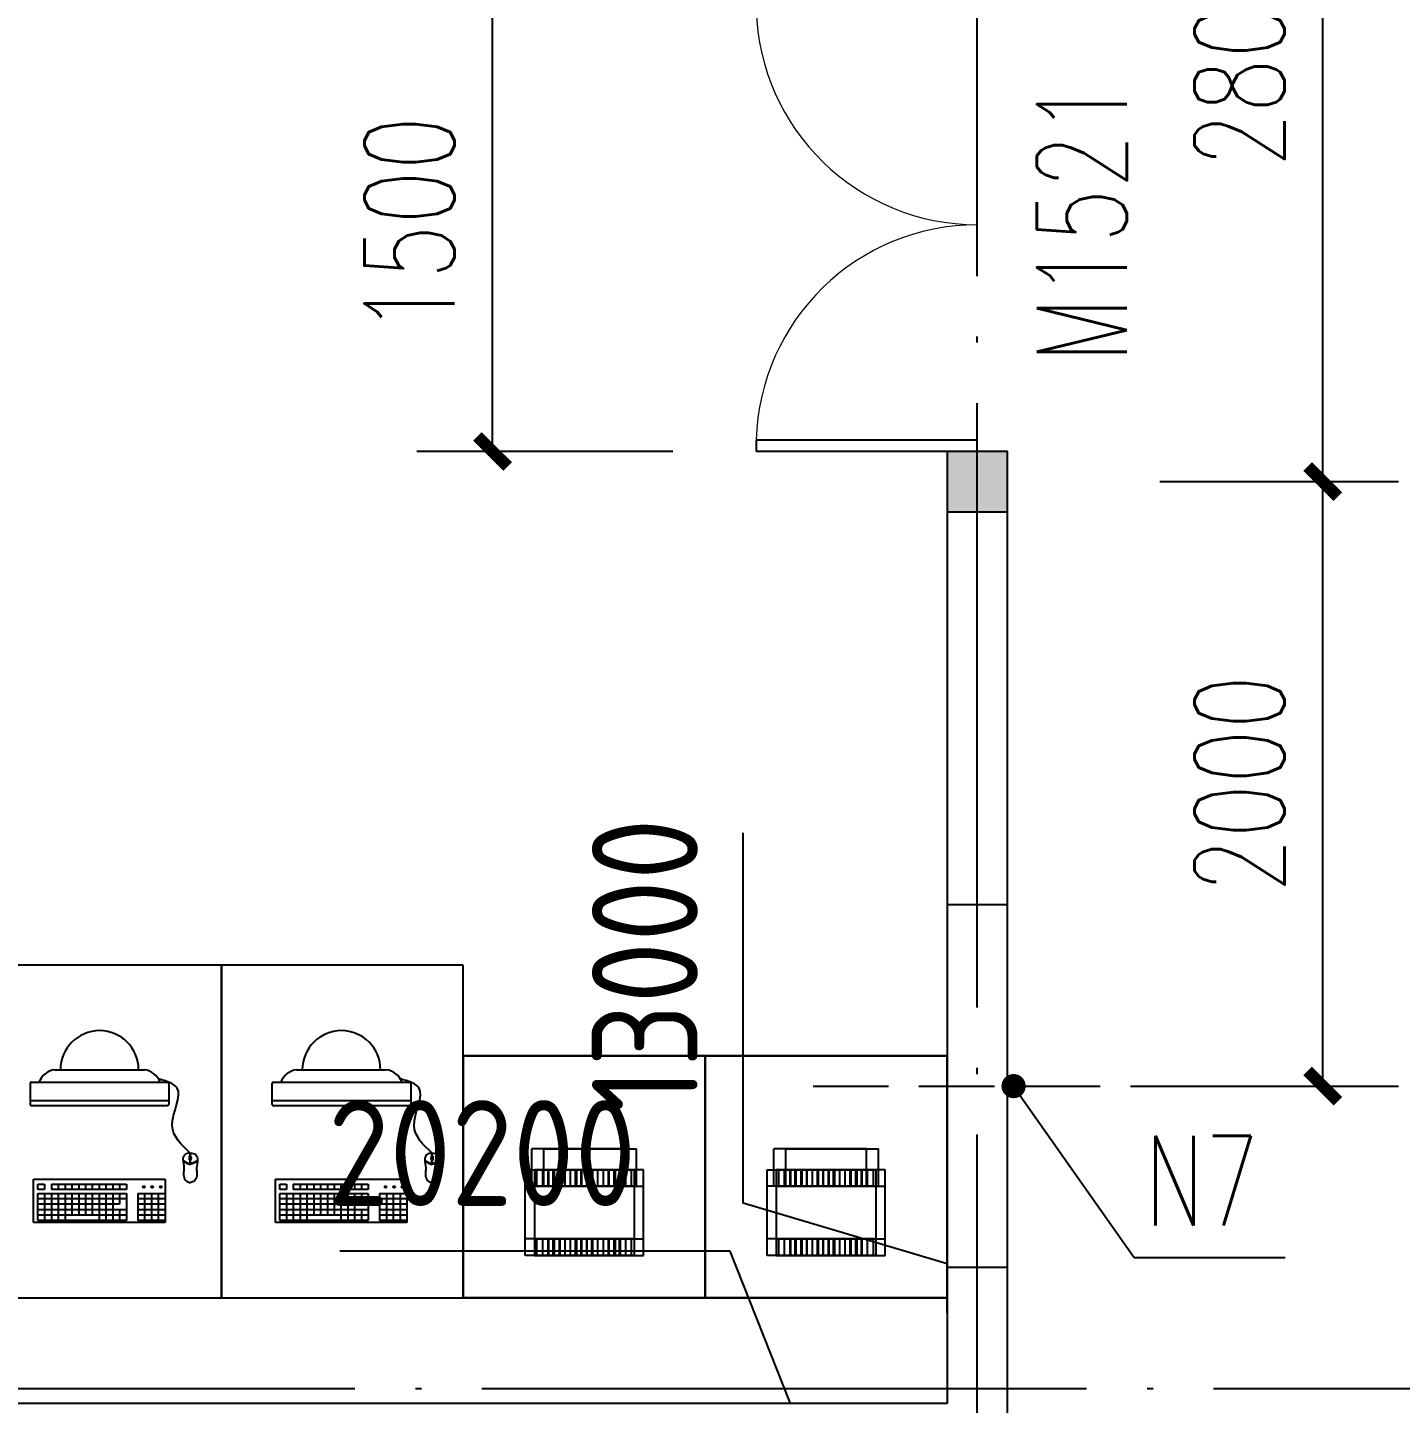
# Model space of a CAD drawing. Extents: x -59142 to 322364, y -122476 to 91021.
# Drawn here: x 33277 to 37818, y 46822 to 51375 of the extents above; entities that cross this region are included whole.
import ezdxf

# ---------------------------------------------------------------- set-up
doc = ezdxf.new("R2010")
doc.units = 0
doc.header["$LTSCALE"] = 1000
doc.header["$MEASUREMENT"] = 0
doc.linetypes.add('DASH', pattern=[0.35, 0.25, -0.1])
doc.linetypes.add('DOTE', pattern=[2.42, 2, -0.2, 0.02, -0.2])
for name, color, linetype in [('CENTRE LINE', 1, 'DOTE'), ('COLUMN', 255, 'Continuous'), ('DOTE', 1, 'DOTE'), ('EQUIPMENT', 171, 'Continuous'), ('HOLE', 6, 'Continuous'), ('PUB_DIM', 3, 'Continuous'), ('PUB_HATCH', 255, 'Continuous'), ('PUB_TEXT', 7, 'Continuous'), ('WALL', 255, 'Continuous'), ('WINDOW', 4, 'Continuous'), ('WINDOW_TEXT', 7, 'Continuous')]:
    doc.layers.add(name, color=color, linetype=linetype)
doc.styles.add('_TCH_DIM', font='SIMPLEX', dxfattribs={"bigfont": 'GBCBIG'})
doc.styles.add('_TCH_DIM_T3', font='SIMPLEX', dxfattribs={"width": 0.705882, "bigfont": 'GBCBIG'})
doc.styles.add('_TCH_WINDOW', font='SIMPLEX', dxfattribs={"bigfont": 'GBCBIG'})
doc.styles.get("Standard").update_dxf_attribs({"font": 'gbenor.shx', "bigfont": 'gbcbig.shx'})
doc.dimstyles.new('_TCH_ARCH&&100', dxfattribs={"dimtxt": 297.5, "dimasz": 100, "dimexe": 250, "dimexo": 300, "dimgap": 126.25, "dimtad": 1, "dimdec": 0, "dimzin": 0, "dimdsep": 46, "dimtxsty": '_TCH_DIM_T3', "dimblk": 'ARCHTICK', "dimcen": 0.09, "dimazin": 2, "dimtfac": 1, "dimtdec": 0, "dimtix": 1, "dimtmove": 2, "dimatfit": 3, "dimfxl": 1, "dimtolj": 1, "dimtzin": 0, "dimarcsym": 0})
doc.dimstyles.get("Standard").update_dxf_attribs({"dimscale": 100, "dimtxt": 3.5, "dimasz": 1, "dimexe": 2.5, "dimexo": 3, "dimgap": 1.5, "dimtad": 1, "dimdec": 0, "dimzin": 0, "dimdsep": 46, "dimtxsty": 'Standard', "dimblk": 'ARCHTICK', "dimcen": 0.09, "dimadec": 0, "dimazin": 0, "dimtfac": 1, "dimtdec": 0, "dimtix": 1, "dimtmove": 2, "dimatfit": 3, "dimfxl": 1, "dimtolj": 1, "dimtzin": 0, "dimarcsym": 0})

# ---------------------------------------------------------------- blocks, each defined once
blk = doc.blocks.new('A$C31CF031A')
at = {"layer": 'EQUIPMENT', "ltscale": 100}
for p, q in [((8050, 1400), (7250, 1400)), ((8050, 1400), (8050, 300)), ((8850, 1400), (8050, 1400)), ((8050, 300), (8050, 1400)), ((8850, 300), (8850, 1400)), ((7250, 300), (8050, 300)), ((8050, 300), (8850, 300))]:
    blk.add_line(p, q, dxfattribs=at)
at = {"layer": 'EQUIPMENT'}
for p, q in [((9650, 1100), (8850, 1100)), ((8850, 1100), (8850, 300)), ((8850, 1100), (9650, 1100)), ((8850, 300), (8850, 1100)), ((10450, 1100), (9650, 1100)), ((9650, 1100), (9650, 300)), ((9650, 1100), (10450, 1100)), ((9650, 300), (9650, 1100)), ((9650, 300), (9650, 1100)), ((9650, 1100), (9650, 300)), ((10450, 300), (10450, 1100)), ((10450, 1100), (10450, 300)), ((7498.3, 1054.2), (7795.3, 1054.2)), ((8298.3, 1054.2), (8595.3, 1054.2)), ((7417.1, 1007.9), (7417.1, 940.3)), ((7422.1, 1012.9), (7871.4, 1012.9)), ((7876.4, 1007.9), (7876.4, 940.3)), ((8217.1, 1007.9), (8217.1, 940.3)), ((8222.1, 1012.9), (8671.4, 1012.9)), ((8676.4, 1007.9), (8676.4, 940.3)), ((7417.1, 952.2), (7876.4, 952.2)), ((7871.4, 935.3), (7422.1, 935.3)), ((8217.1, 952.2), (8676.4, 952.2)), ((8671.4, 935.3), (8222.1, 935.3)), ((7946.2, 770), (7946.2, 778.5)), ((7947.2, 770), (7947.2, 778.5)), ((8746.2, 770), (8746.2, 778.5)), ((8747.2, 770), (8747.2, 778.5)), ((9077, 668.8), (9077, 792)), ((9383.3, 792), (9077, 792)), ((9116.7, 668.8), (9116.7, 792)), ((9116.7, 792), (9423, 792)), ((9383.3, 668.8), (9383.3, 792)), ((9423, 668.8), (9423, 792)), ((9877, 668.8), (9877, 792)), ((10183.3, 792), (9877, 792)), ((9916.7, 668.8), (9916.7, 792)), ((9916.7, 792), (10223, 792)), ((10183.3, 668.8), (10183.3, 792)), ((10223, 668.8), (10223, 792)), ((7946.2, 743.5), (7946.2, 753.3)), ((7947.2, 743.5), (7947.2, 753.3)), ((8746.2, 743.5), (8746.2, 753.3)), ((8747.2, 743.5), (8747.2, 753.3)), ((7428.8, 691.8), (7863.3, 691.8)), ((7428.8, 549.1), (7428.8, 691.8)), ((7863.3, 691.8), (7863.3, 549.1)), ((8228.8, 691.8), (8663.3, 691.8)), ((8228.8, 549.1), (8228.8, 691.8)), ((8663.3, 691.8), (8663.3, 549.1)), ((9054.5, 723.1), (9414.8, 723.1)), ((9054.5, 439.5), (9054.5, 723.1)), ((9085.2, 723.1), (9085.2, 439.5)), ((9445.5, 723.1), (9085.2, 723.1)), ((9093.6, 668.8), (9093.6, 723.1)), ((9112.7, 668.8), (9112.7, 723.1)), ((9130.6, 668.8), (9130.6, 723.1)), ((9133.3, 668.8), (9133.3, 723.1)), ((9147.2, 668.8), (9147.2, 723.1)), ((9151.2, 668.8), (9151.2, 723.1)), ((9167.6, 668.8), (9167.6, 723.1)), ((9170.3, 668.8), (9170.3, 723.1)), ((9186.7, 668.8), (9186.7, 723.1)), ((9186.9, 668.8), (9186.9, 723.1)), ((9204.6, 668.8), (9204.6, 723.1)), ((9204.8, 668.8), (9204.8, 723.1)), ((9221.2, 668.8), (9221.2, 723.1)), ((9225.2, 668.8), (9225.2, 723.1)), ((9240.3, 668.8), (9240.3, 723.1)), ((9241.8, 668.8), (9241.8, 723.1)), ((9258.2, 668.8), (9258.2, 723.1)), ((9259.7, 668.8), (9259.7, 723.1)), ((9274.8, 668.8), (9274.8, 723.1)), ((9278.8, 668.8), (9278.8, 723.1)), ((9295.2, 668.8), (9295.2, 723.1)), ((9295.4, 668.8), (9295.4, 723.1)), ((9313.1, 668.8), (9313.1, 723.1)), ((9313.3, 668.8), (9313.3, 723.1)), ((9329.7, 668.8), (9329.7, 723.1)), ((9332.4, 668.8), (9332.4, 723.1)), ((9348.8, 668.8), (9348.8, 723.1)), ((9352.8, 668.8), (9352.8, 723.1)), ((9366.7, 668.8), (9366.7, 723.1)), ((9369.4, 668.8), (9369.4, 723.1)), ((9387.3, 668.8), (9387.3, 723.1)), ((9406.4, 668.8), (9406.4, 723.1)), ((9414.8, 723.1), (9414.8, 439.5)), ((9445.5, 439.5), (9445.5, 723.1)), ((9854.5, 723.1), (10214.8, 723.1)), ((9854.5, 439.5), (9854.5, 723.1)), ((9885.2, 723.1), (9885.2, 439.5)), ((10245.5, 723.1), (9885.2, 723.1)), ((9893.6, 668.8), (9893.6, 723.1)), ((9912.7, 668.8), (9912.7, 723.1)), ((9930.6, 668.8), (9930.6, 723.1)), ((9933.3, 668.8), (9933.3, 723.1)), ((9947.2, 668.8), (9947.2, 723.1)), ((9951.2, 668.8), (9951.2, 723.1)), ((9967.6, 668.8), (9967.6, 723.1)), ((9970.3, 668.8), (9970.3, 723.1)), ((9986.7, 668.8), (9986.7, 723.1)), ((9986.9, 668.8), (9986.9, 723.1)), ((10004.6, 668.8), (10004.6, 723.1)), ((10004.8, 668.8), (10004.8, 723.1)), ((10021.2, 668.8), (10021.2, 723.1)), ((10025.2, 668.8), (10025.2, 723.1)), ((10040.3, 668.8), (10040.3, 723.1)), ((10041.8, 668.8), (10041.8, 723.1)), ((10058.2, 668.8), (10058.2, 723.1)), ((10059.7, 668.8), (10059.7, 723.1)), ((10074.8, 668.8), (10074.8, 723.1)), ((10078.8, 668.8), (10078.8, 723.1)), ((10095.2, 668.8), (10095.2, 723.1)), ((10095.4, 668.8), (10095.4, 723.1)), ((10113.1, 668.8), (10113.1, 723.1)), ((10113.3, 668.8), (10113.3, 723.1)), ((10129.7, 668.8), (10129.7, 723.1)), ((10132.4, 668.8), (10132.4, 723.1)), ((10148.8, 668.8), (10148.8, 723.1)), ((10152.8, 668.8), (10152.8, 723.1)), ((10166.7, 668.8), (10166.7, 723.1)), ((10169.4, 668.8), (10169.4, 723.1)), ((10187.3, 668.8), (10187.3, 723.1)), ((10206.4, 668.8), (10206.4, 723.1)), ((10214.8, 723.1), (10214.8, 439.5)), ((10245.5, 439.5), (10245.5, 723.1)), ((7442.6, 644.5), (7735.6, 644.5)), ((7442.6, 555.7), (7442.6, 644.5)), ((7442.7, 658.3), (7442.7, 676.1)), ((7442.7, 676.1), (7465.1, 676.1)), ((7465.1, 658.3), (7442.7, 658.3)), ((7465.1, 676.1), (7465.1, 658.3)), ((7465.1, 644.5), (7465.1, 555.7)), ((7487.6, 676.1), (7487.6, 658.3)), ((7487.6, 676.1), (7735.6, 676.1)), ((7735.6, 658.3), (7487.6, 658.3)), ((7487.6, 644.5), (7487.6, 555.7)), ((7510.2, 676.1), (7510.2, 658.3)), ((7510.2, 644.5), (7510.2, 555.7)), ((7532.7, 676.1), (7532.7, 658.3)), ((7532.7, 644.5), (7532.7, 555.7)), ((7555.3, 676.1), (7555.3, 658.3)), ((7555.3, 644.5), (7555.3, 573.4)), ((7577.8, 676.1), (7577.8, 658.3)), ((7577.8, 644.5), (7577.8, 573.4)), ((7600.4, 676.1), (7600.4, 658.3)), ((7600.4, 644.5), (7600.4, 573.4)), ((7622.9, 676.1), (7622.9, 658.3)), ((7622.9, 644.5), (7622.9, 573.4)), ((7645.4, 676.1), (7645.4, 658.3)), ((7645.4, 644.5), (7645.4, 555.7)), ((7668, 676.1), (7668, 658.3)), ((7668, 644.5), (7668, 555.7)), ((7735.6, 658.3), (7680.3, 658.3)), ((7690.5, 676.1), (7690.5, 658.3)), ((7690.5, 644.5), (7690.5, 555.7)), ((7713.1, 676.1), (7713.1, 658.3)), ((7713.1, 644.5), (7713.1, 608.9)), ((7735.6, 676.1), (7735.6, 658.3)), ((7735.6, 676.1), (7735.6, 658.3)), ((7735.6, 644.5), (7735.6, 555.7)), ((7735.6, 644.5), (7735.6, 555.7)), ((7735.6, 644.5), (7735.6, 555.7)), ((7773.1, 644.5), (7863.3, 644.5)), ((7773.1, 644.5), (7773.1, 555.7)), ((7773.1, 644.5), (7863.3, 644.5)), ((7795.7, 644.5), (7795.7, 555.7)), ((7818.2, 644.5), (7818.2, 555.7)), ((7840.8, 644.5), (7840.8, 555.7)), ((7863.3, 644.5), (7863.3, 555.7)), ((7863.3, 644.5), (7863.3, 555.7)), ((8242.6, 644.5), (8535.6, 644.5)), ((8242.6, 555.7), (8242.6, 644.5)), ((8242.7, 658.3), (8242.7, 676.1)), ((8242.7, 676.1), (8265.1, 676.1)), ((8265.1, 658.3), (8242.7, 658.3)), ((8265.1, 676.1), (8265.1, 658.3)), ((8265.1, 644.5), (8265.1, 555.7)), ((8287.6, 676.1), (8287.6, 658.3)), ((8287.6, 676.1), (8535.6, 676.1)), ((8535.6, 658.3), (8287.6, 658.3)), ((8287.6, 644.5), (8287.6, 555.7)), ((8310.2, 676.1), (8310.2, 658.3)), ((8310.2, 644.5), (8310.2, 555.7)), ((8332.7, 676.1), (8332.7, 658.3)), ((8332.7, 644.5), (8332.7, 555.7)), ((8355.3, 676.1), (8355.3, 658.3)), ((8355.3, 644.5), (8355.3, 573.4)), ((8377.8, 676.1), (8377.8, 658.3)), ((8377.8, 644.5), (8377.8, 573.4)), ((8400.4, 676.1), (8400.4, 658.3)), ((8400.4, 644.5), (8400.4, 573.4)), ((8422.9, 676.1), (8422.9, 658.3)), ((8422.9, 644.5), (8422.9, 573.4)), ((8445.4, 676.1), (8445.4, 658.3)), ((8445.4, 644.5), (8445.4, 555.7)), ((8468, 676.1), (8468, 658.3)), ((8468, 644.5), (8468, 555.7)), ((8535.6, 658.3), (8480.3, 658.3)), ((8490.5, 676.1), (8490.5, 658.3)), ((8490.5, 644.5), (8490.5, 555.7)), ((8513.1, 676.1), (8513.1, 658.3)), ((8513.1, 644.5), (8513.1, 608.9)), ((8535.6, 676.1), (8535.6, 658.3)), ((8535.6, 676.1), (8535.6, 658.3)), ((8535.6, 644.5), (8535.6, 555.7)), ((8535.6, 644.5), (8535.6, 555.7)), ((8535.6, 644.5), (8535.6, 555.7)), ((8573.1, 644.5), (8663.3, 644.5)), ((8573.1, 644.5), (8573.1, 555.7)), ((8573.1, 644.5), (8663.3, 644.5)), ((8595.7, 644.5), (8595.7, 555.7)), ((8618.2, 644.5), (8618.2, 555.7)), ((8640.8, 644.5), (8640.8, 555.7)), ((8663.3, 644.5), (8663.3, 555.7)), ((8663.3, 644.5), (8663.3, 555.7)), ((9414.8, 668.8), (9054.5, 668.8)), ((9085.2, 668.8), (9445.5, 668.8)), ((10214.8, 668.8), (9854.5, 668.8)), ((9885.2, 668.8), (10245.5, 668.8)), ((7735.6, 626.7), (7442.6, 626.7)), ((7713.1, 608.9), (7442.6, 608.9)), ((7863.3, 626.7), (7773.1, 626.7)), ((7863.3, 608.9), (7773.1, 608.9)), ((8535.6, 626.7), (8242.6, 626.7)), ((8513.1, 608.9), (8242.6, 608.9)), ((8663.3, 626.7), (8573.1, 626.7)), ((8663.3, 608.9), (8573.1, 608.9)), ((7863.3, 549.1), (7428.8, 549.1)), ((7735.6, 591.2), (7442.6, 591.2)), ((7735.6, 573.4), (7442.6, 573.4)), ((7735.6, 555.7), (7442.6, 555.7)), ((7713.1, 591.2), (7713.1, 555.7)), ((7863.3, 591.2), (7773.1, 591.2)), ((7863.3, 573.4), (7773.1, 573.4)), ((7863.3, 555.7), (7773.1, 555.7)), ((8663.3, 549.1), (8228.8, 549.1)), ((8535.6, 591.2), (8242.6, 591.2)), ((8535.6, 573.4), (8242.6, 573.4)), ((8535.6, 555.7), (8242.6, 555.7)), ((8513.1, 591.2), (8513.1, 555.7)), ((8663.3, 591.2), (8573.1, 591.2)), ((8663.3, 573.4), (8573.1, 573.4)), ((8663.3, 555.7), (8573.1, 555.7)), ((9414.8, 495.2), (9054.5, 495.2)), ((9085.2, 495.2), (9445.5, 495.2)), ((9093.6, 440.7), (9093.6, 495)), ((9112.7, 440.7), (9112.7, 495)), ((9130.6, 440.7), (9130.6, 495)), ((9133.3, 440.7), (9133.3, 495)), ((9147.2, 440.7), (9147.2, 495)), ((9151.2, 440.7), (9151.2, 495)), ((9167.6, 440.7), (9167.6, 495)), ((9170.3, 440.7), (9170.3, 495)), ((9186.7, 440.7), (9186.7, 495)), ((9186.9, 440.7), (9186.9, 495)), ((9204.6, 440.7), (9204.6, 495)), ((9204.8, 440.7), (9204.8, 495)), ((9221.2, 440.7), (9221.2, 495)), ((9225.2, 440.7), (9225.2, 495)), ((9240.3, 440.7), (9240.3, 495)), ((9241.8, 440.7), (9241.8, 495)), ((9258.2, 440.7), (9258.2, 495)), ((9259.7, 440.7), (9259.7, 495)), ((9274.8, 440.7), (9274.8, 495)), ((9278.8, 440.7), (9278.8, 495)), ((9295.2, 440.7), (9295.2, 495)), ((9295.4, 440.7), (9295.4, 495)), ((9313.1, 440.7), (9313.1, 495)), ((9313.3, 440.7), (9313.3, 495)), ((9329.7, 440.7), (9329.7, 495)), ((9332.4, 440.7), (9332.4, 495)), ((9348.8, 440.7), (9348.8, 495)), ((9352.8, 440.7), (9352.8, 495)), ((9366.7, 440.7), (9366.7, 495)), ((9369.4, 440.7), (9369.4, 495)), ((9387.3, 440.7), (9387.3, 495)), ((9406.4, 440.7), (9406.4, 495)), ((10214.8, 495.2), (9854.5, 495.2)), ((9885.2, 495.2), (10245.5, 495.2)), ((9893.6, 440.7), (9893.6, 495)), ((9912.7, 440.7), (9912.7, 495)), ((9930.6, 440.7), (9930.6, 495)), ((9933.3, 440.7), (9933.3, 495)), ((9947.2, 440.7), (9947.2, 495)), ((9951.2, 440.7), (9951.2, 495)), ((9967.6, 440.7), (9967.6, 495)), ((9970.3, 440.7), (9970.3, 495)), ((9986.7, 440.7), (9986.7, 495)), ((9986.9, 440.7), (9986.9, 495)), ((10004.6, 440.7), (10004.6, 495)), ((10004.8, 440.7), (10004.8, 495)), ((10021.2, 440.7), (10021.2, 495)), ((10025.2, 440.7), (10025.2, 495)), ((10040.3, 440.7), (10040.3, 495)), ((10041.8, 440.7), (10041.8, 495)), ((10058.2, 440.7), (10058.2, 495)), ((10059.7, 440.7), (10059.7, 495)), ((10074.8, 440.7), (10074.8, 495)), ((10078.8, 440.7), (10078.8, 495)), ((10095.2, 440.7), (10095.2, 495)), ((10095.4, 440.7), (10095.4, 495)), ((10113.1, 440.7), (10113.1, 495)), ((10113.3, 440.7), (10113.3, 495)), ((10129.7, 440.7), (10129.7, 495)), ((10132.4, 440.7), (10132.4, 495)), ((10148.8, 440.7), (10148.8, 495)), ((10152.8, 440.7), (10152.8, 495)), ((10166.7, 440.7), (10166.7, 495)), ((10169.4, 440.7), (10169.4, 495)), ((10187.3, 440.7), (10187.3, 495)), ((10206.4, 440.7), (10206.4, 495)), ((9414.8, 439.5), (9054.5, 439.5)), ((9085.2, 439.5), (9445.5, 439.5)), ((10214.8, 439.5), (9854.5, 439.5)), ((9885.2, 439.5), (10245.5, 439.5)), ((8850, 300), (9650, 300)), ((9650, 300), (8850, 300)), ((9650, 300), (10450, 300)), ((10450, 300), (9650, 300))]:
    blk.add_line(p, q, dxfattribs=at)
for centre in [(7793, 666.4), (7821.1, 666.4), (7849.1, 666.4), (8593, 666.4), (8621.1, 666.4), (8649.1, 666.4)]:
    blk.add_circle(centre, 3.1, dxfattribs=at)
for centre, radius, start, end in [((7646.8, 1054.2), 129.3, 0.0037, 180.0037), ((8446.8, 1054.2), 129.3, 0.0037, 180.0037), ((7507.6, 989.2), 65.7, 98.0752, 158.8803), ((7786, 989.2), 65.7, 21.1197, 81.9248), ((8307.6, 989.2), 65.7, 98.0752, 158.8803), ((8586, 989.2), 65.7, 21.1197, 81.9248), ((7422.1, 1007.9), 5, 90, 180), ((7871.4, 1007.9), 5, 0, 90), ((8222.1, 1007.9), 5, 90, 180), ((8671.4, 1007.9), 5, 0, 90), ((7422.1, 940.3), 5, 180, 270.0037), ((7871.4, 940.3), 5, 270.0037, 0), ((8222.1, 940.3), 5, 180, 270.0037), ((8671.4, 940.3), 5, 270.0037, 0)]:
    blk.add_arc(centre, radius, start, end, dxfattribs=at)
for centre, major_axis in [((7946.7, 761.6), (0, 8.48)), ((7946.7, 761.6), (0, 3.81)), ((8746.7, 761.6), (0, 8.48)), ((8746.7, 761.6), (0, 3.81))]:
    blk.add_ellipse(centre, major_axis=major_axis, ratio=0.331977, dxfattribs=at)
for points in [[(7946.7, 778.6), (7887.2, 869.2), (7902.9, 995), (7841.9, 1023.7)], [(8746.7, 778.6), (8687.2, 869.2), (8702.9, 995), (8641.9, 1023.7)], [(7946.7, 778.6), (7928.4, 772.9), (7922.4, 755.7), (7926.1, 729.8), (7924.9, 715.6), (7926.3, 697.6), (7936.4, 684.3), (7946.7, 681.1)], [(7946.7, 778.6), (7965.1, 772.9), (7971.1, 755.7), (7967.4, 729.8), (7968.6, 715.6), (7967.2, 697.6), (7957, 684.3), (7946.7, 681.1)], [(8746.7, 778.6), (8728.4, 772.9), (8722.4, 755.7), (8726.1, 729.8), (8724.9, 715.6), (8726.3, 697.6), (8736.4, 684.3), (8746.7, 681.1)], [(8746.7, 778.6), (8765.1, 772.9), (8771.1, 755.7), (8767.4, 729.8), (8768.6, 715.6), (8767.2, 697.6), (8757, 684.3), (8746.7, 681.1)], [(7922.4, 754.7), (7934.6, 747.5), (7946.2, 743.5)], [(7922.4, 752.4), (7934.6, 745.2), (7946.7, 741.1)], [(7971, 752.4), (7958.9, 745.2), (7946.7, 741.1)], [(7971, 754.7), (7958.9, 747.5), (7947.2, 743.5)], [(8722.4, 754.7), (8734.6, 747.5), (8746.2, 743.5)], [(8722.4, 752.4), (8734.6, 745.2), (8746.7, 741.1)], [(8771, 752.4), (8758.9, 745.2), (8746.7, 741.1)], [(8771, 754.7), (8758.9, 747.5), (8747.2, 743.5)]]:
    blk.add_spline(points, degree=3, dxfattribs=at)
blk = doc.blocks.new('_ArchTick')
at = {"color": 0, "linetype": 'ByBlock', "const_width": 0.4}
blk.add_lwpolyline([(-0.5, -0.5), (0.5, 0.5)], dxfattribs=at)
blk = doc.blocks.new('*D418')
at = {"layer": 'Defpoints', "color": 0, "transparency": 16777216}
for p in [(36722.2, 52672.1), (37561.1, 52672.1), (36722.2, 49872.1)]:
    blk.add_point(p, dxfattribs=at)
at = {"layer": 'HOLE', "color": 0, "lineweight": -2, "transparency": 16777216}
for p, q in [((37022.2, 52672.1), (37811.1, 52672.1)), ((37561.1, 49872.1), (37561.1, 52672.1)), ((37022.2, 49872.1), (37811.1, 49872.1))]:
    blk.add_line(p, q, dxfattribs=at)
at = {"layer": 'HOLE', "color": 0, "lineweight": -2, "transparency": 16777216, "xscale": 100, "yscale": 100, "zscale": 100}
for p, rotation in [((37561.1, 52672.1), 90), ((37561.1, 49872.1), 270)]:
    blk.add_blockref('_ArchTick', p, dxfattribs=dict(at, rotation=rotation))
at = {"layer": 'HOLE', "color": 0, "transparency": 16777216, "insert": (37286.1, 51272.1), "char_height": 297.5, "attachment_point": 5, "rotation": 90, "style": '_TCH_DIM_T3'}
blk.add_mtext('\\A1;2800', dxfattribs=at)
blk = doc.blocks.new('*D419')
at = {"layer": 'Defpoints', "color": 0, "transparency": 16777216}
for p in [(36722.2, 49872.1), (37561.1, 49872.1), (36722.2, 47872.1)]:
    blk.add_point(p, dxfattribs=at)
at = {"layer": 'HOLE', "color": 0, "lineweight": -2, "transparency": 16777216}
for p, q in [((37022.2, 49872.1), (37811.1, 49872.1)), ((37561.1, 47872.1), (37561.1, 49872.1)), ((37022.2, 47872.1), (37811.1, 47872.1))]:
    blk.add_line(p, q, dxfattribs=at)
at = {"layer": 'HOLE', "color": 0, "lineweight": -2, "transparency": 16777216, "xscale": 100, "yscale": 100, "zscale": 100}
for p, rotation in [((37561.1, 49872.1), 90), ((37561.1, 47872.1), 270)]:
    blk.add_blockref('_ArchTick', p, dxfattribs=dict(at, rotation=rotation))
at = {"layer": 'HOLE', "color": 0, "transparency": 16777216, "insert": (37286.1, 48872.1), "char_height": 297.5, "attachment_point": 5, "rotation": 90, "style": '_TCH_DIM_T3'}
blk.add_mtext('\\A1;2000', dxfattribs=at)
blk = doc.blocks.new('*D1364')
at = {"layer": 'Defpoints', "color": 0, "transparency": 16777216}
for p in [(34815, 51472.1), (35711.8, 51472.1), (35711.8, 49972.1)]:
    blk.add_point(p, dxfattribs=at)
at = {"layer": 'PUB_DIM', "color": 0, "lineweight": -2, "transparency": 16777216}
for p, q in [((35411.8, 51472.1), (34565, 51472.1)), ((34815, 49972.1), (34815, 51472.1)), ((35411.8, 49972.1), (34565, 49972.1))]:
    blk.add_line(p, q, dxfattribs=at)
at = {"layer": 'PUB_DIM', "color": 0, "lineweight": -2, "transparency": 16777216, "xscale": 100, "yscale": 100, "zscale": 100}
for p, rotation in [((34815, 51472.1), 90), ((34815, 49972.1), 270)]:
    blk.add_blockref('_ArchTick', p, dxfattribs=dict(at, rotation=rotation))
at = {"layer": 'PUB_DIM', "color": 0, "transparency": 16777216, "insert": (34540, 50722.1), "char_height": 297.5, "attachment_point": 5, "rotation": 90, "style": '_TCH_DIM_T3'}
blk.add_mtext('\\A1;1500', dxfattribs=at)
blk = doc.blocks.new('$DorLib2D$00000002')
for p, q in [((-0.5, 0), (-0.5, 0.4875)), ((-0.475, 0.4875), (-0.5, 0.4875)), ((-0.475, 0), (-0.475, 0.4875)), ((0.475, 0), (0.475, 0.4875)), ((0.475, 0.4875), (0.5, 0.4875)), ((0.5, 0), (0.5, 0.4875)), ((-0.5, 0), (-0.475, 0)), ((0.5, 0), (0.475, 0))]:
    blk.add_line(p, q)
at = {"lineweight": 13}
for centre, start, end in [((-0.4875, 0), 0, 88.5307), ((0.4875, 0), 91.4693, 180)]:
    blk.add_arc(centre, 0.4875, start, end, dxfattribs=at)
blk = doc.blocks.new('*D1643')
at = {"color": 0, "lineweight": -2, "transparency": 16777216}
for p, q in [((35809.9, 79116.1), (34526.3, 79116.1)), ((36009.9, 78672.1), (35809.9, 79116.1)), ((36018.4, 78672.1), (36009.9, 78672.1))]:
    blk.add_line(p, q, dxfattribs=at)
at = {"layer": 'Defpoints', "color": 0, "transparency": 16777216}
for p in [(35609.9, 79116.1), (36318.4, 78672.1), (49318.4, 26622.1)]:
    blk.add_point(p, dxfattribs=at)
at = {"color": 0, "transparency": 16777216, "insert": (34993.1, 79441.1), "char_height": 350, "attachment_point": 5}
blk.add_mtext('\\A1;52050', dxfattribs=at)
blk = doc.blocks.new('*D1644')
at = {"color": 0, "lineweight": -2, "transparency": 16777216}
for p, q in [((36018.4, 79346.7), (36018.4, 80572)), ((36318.4, 79146.7), (36018.4, 79346.7)), ((36318.4, 78972.1), (36318.4, 79146.7))]:
    blk.add_line(p, q, dxfattribs=at)
at = {"layer": 'Defpoints', "color": 0, "transparency": 16777216}
for p in [(36018.4, 79546.7), (36318.4, 78672.1), (49318.4, 26622.1)]:
    blk.add_point(p, dxfattribs=at)
at = {"color": 0, "transparency": 16777216, "insert": (35693.4, 80134.4), "char_height": 350, "attachment_point": 5, "rotation": 90}
blk.add_mtext('\\A1;13000', dxfattribs=at)
blk = doc.blocks.new('*D1645')
at = {"color": 0, "lineweight": -2, "transparency": 16777216}
for p, q in [((30050.9, 77044.1), (28767.3, 77044.1)), ((30168.4, 76672.1), (30050.9, 77044.1)), ((30068.4, 76672.1), (30168.4, 76672.1))]:
    blk.add_line(p, q, dxfattribs=at)
at = {"layer": 'Defpoints', "color": 0, "transparency": 16777216}
for p in [(29850.9, 77044.1), (30368.4, 76672.1), (49318.4, 26622.1)]:
    blk.add_point(p, dxfattribs=at)
at = {"color": 0, "transparency": 16777216, "insert": (29234.1, 77369.1), "char_height": 350, "attachment_point": 5}
blk.add_mtext('\\A1;50050', dxfattribs=at)
blk = doc.blocks.new('*D1646')
at = {"color": 0, "lineweight": -2, "transparency": 16777216}
for p, q in [((30195.9, 76988.6), (30195.9, 78214.8)), ((30368.4, 76872.1), (30195.9, 76988.6)), ((30368.4, 76972.1), (30368.4, 76872.1))]:
    blk.add_line(p, q, dxfattribs=at)
at = {"layer": 'Defpoints', "color": 0, "transparency": 16777216}
for p in [(30195.9, 77188.6), (30368.4, 76672.1), (49318.4, 26622.1)]:
    blk.add_point(p, dxfattribs=at)
at = {"color": 0, "transparency": 16777216, "insert": (29870.9, 77776.7), "char_height": 350, "attachment_point": 5, "rotation": 90}
blk.add_mtext('\\A1;18950', dxfattribs=at)
blk = doc.blocks.new('*D1647')
at = {"color": 0, "lineweight": -2, "transparency": 16777216}
for p, q in [((26068.4, 78472.1), (25968.4, 78472.1)), ((25968.4, 78472.1), (26036.4, 78022.1)), ((26036.4, 78022.1), (27261.6, 78022.1))]:
    blk.add_line(p, q, dxfattribs=at)
at = {"layer": 'Defpoints', "color": 0, "transparency": 16777216}
for p in [(25768.4, 78472.1), (26236.4, 78022.1), (49318.4, 26622.1)]:
    blk.add_point(p, dxfattribs=at)
at = {"color": 0, "transparency": 16777216, "insert": (26824, 78347.1), "char_height": 350, "attachment_point": 5}
blk.add_mtext('\\A1;51850', dxfattribs=at)
blk = doc.blocks.new('*D1648')
at = {"color": 0, "lineweight": -2, "transparency": 16777216}
for p, q in [((25768.4, 78272.1), (26069.4, 78294.6)), ((25768.4, 78172.1), (25768.4, 78272.1)), ((26069.4, 78294.6), (26069.4, 77003.6))]:
    blk.add_line(p, q, dxfattribs=at)
at = {"layer": 'Defpoints', "color": 0, "transparency": 16777216}
for p in [(25768.4, 78472.1), (26069.4, 78094.6), (49318.4, 26622.1)]:
    blk.add_point(p, dxfattribs=at)
at = {"color": 0, "transparency": 16777216, "insert": (25744.4, 77474.1), "char_height": 350, "attachment_point": 5, "rotation": 90}
blk.add_mtext('\\A1;23550', dxfattribs=at)
blk = doc.blocks.new('*D1649')
at = {"color": 0, "lineweight": -2, "transparency": 16777216}
for p, q in [((30083.4, 74425.6), (30083.4, 75651.8)), ((30368.4, 74622.1), (30368.4, 74522.1)), ((30368.4, 74522.1), (30083.4, 74425.6))]:
    blk.add_line(p, q, dxfattribs=at)
at = {"layer": 'Defpoints', "color": 0, "transparency": 16777216}
for p in [(30083.4, 74625.6), (30368.4, 74322.1), (49318.4, 26622.1)]:
    blk.add_point(p, dxfattribs=at)
at = {"color": 0, "transparency": 16777216, "insert": (29758.4, 75213.7), "char_height": 350, "attachment_point": 5, "rotation": 90}
blk.add_mtext('\\A1;18950', dxfattribs=at)
blk = doc.blocks.new('*D1650')
at = {"color": 0, "lineweight": -2, "transparency": 16777216}
for p, q in [((30283.4, 74425.6), (28970.7, 74425.6)), ((30168.4, 74322.1), (30283.4, 74425.6)), ((30068.4, 74322.1), (30168.4, 74322.1))]:
    blk.add_line(p, q, dxfattribs=at)
at = {"layer": 'Defpoints', "color": 0, "transparency": 16777216}
for p in [(30083.4, 74425.6), (30368.4, 74322.1), (49318.4, 26622.1)]:
    blk.add_point(p, dxfattribs=at)
at = {"color": 0, "transparency": 16777216, "insert": (29452, 74750.6), "char_height": 350, "attachment_point": 5}
blk.add_mtext('\\A1;47700', dxfattribs=at)
blk = doc.blocks.new('*D1651')
at = {"color": 0, "lineweight": -2, "transparency": 16777216}
for p, q in [((25768.4, 76272.1), (26043.4, 76304.6)), ((26043.4, 76304.6), (26043.4, 75013.6)), ((25768.4, 76172.1), (25768.4, 76272.1))]:
    blk.add_line(p, q, dxfattribs=at)
at = {"layer": 'Defpoints', "color": 0, "transparency": 16777216}
for p in [(25768.4, 76472.1), (26043.4, 76104.6), (49318.4, 26622.1)]:
    blk.add_point(p, dxfattribs=at)
at = {"color": 0, "transparency": 16777216, "insert": (25718.4, 75484.1), "char_height": 350, "attachment_point": 5, "rotation": 90}
blk.add_mtext('\\A1;23550', dxfattribs=at)
blk = doc.blocks.new('*D1652')
at = {"color": 0, "lineweight": -2, "transparency": 16777216}
for p, q in [((25968.4, 76472.1), (25958, 76131.9)), ((26068.4, 76472.1), (25968.4, 76472.1)), ((25958, 76131.9), (27271.7, 76131.9))]:
    blk.add_line(p, q, dxfattribs=at)
at = {"layer": 'Defpoints', "color": 0, "transparency": 16777216}
for p in [(25768.4, 76472.1), (26158, 76131.9, 0), (49318.4, 26622.1)]:
    blk.add_point(p, dxfattribs=at)
at = {"color": 0, "transparency": 16777216, "insert": (26789.9, 76456.9), "char_height": 350, "attachment_point": 5}
blk.add_mtext('\\A1;49850', dxfattribs=at)
blk = doc.blocks.new('*D1655')
at = {"color": 0, "lineweight": -2, "transparency": 16777216}
for p, q in [((25768.4, 60122.1), (25768.4, 59568.1)), ((25768.4, 59568.1), (26488.4, 59368.1)), ((26488.4, 59368.1), (26488.4, 58077.1))]:
    blk.add_line(p, q, dxfattribs=at)
at = {"layer": 'Defpoints', "color": 0, "transparency": 16777216}
for p in [(25768.4, 60422.1), (26488.4, 59168.1), (49318.4, 26622.1)]:
    blk.add_point(p, dxfattribs=at)
at = {"color": 0, "transparency": 16777216, "insert": (26163.4, 58547.6), "char_height": 350, "attachment_point": 5, "rotation": 90}
blk.add_mtext('\\A1;23550', dxfattribs=at)
blk = doc.blocks.new('*D1656')
at = {"color": 0, "lineweight": -2, "transparency": 16777216}
for p, q in [((26068.4, 60422.1), (26394.9, 60422.1)), ((26394.9, 60422.1), (26594.9, 59645.1)), ((26594.9, 59645.1), (27878.5, 59645.1))]:
    blk.add_line(p, q, dxfattribs=at)
at = {"layer": 'Defpoints', "color": 0, "transparency": 16777216}
for p in [(25768.4, 60422.1), (26794.9, 59645.1), (49318.4, 26622.1)]:
    blk.add_point(p, dxfattribs=at)
at = {"color": 0, "transparency": 16777216, "insert": (27411.7, 59970.1), "char_height": 350, "attachment_point": 5}
blk.add_mtext('\\A1;33800', dxfattribs=at)
blk = doc.blocks.new('*D1657')
at = {"color": 0, "lineweight": -2, "transparency": 16777216}
for p, q in [((35338.4, 54721.1), (34047.4, 54721.1)), ((35538.4, 53972.1), (35338.4, 54721.1)), ((36018.4, 53972.1), (35538.4, 53972.1))]:
    blk.add_line(p, q, dxfattribs=at)
at = {"layer": 'Defpoints', "color": 0, "transparency": 16777216}
for p in [(35138.4, 54721.1), (36318.4, 53972.1), (49318.4, 26622.1)]:
    blk.add_point(p, dxfattribs=at)
at = {"color": 0, "transparency": 16777216, "insert": (34517.9, 55046.1), "char_height": 350, "attachment_point": 5}
blk.add_mtext('\\A1;27350', dxfattribs=at)
blk = doc.blocks.new('*D1658')
at = {"color": 0, "lineweight": -2, "transparency": 16777216}
for p, q in [((35634.9, 55220.1), (35634.9, 56445.3)), ((36318.4, 55020.1), (35634.9, 55220.1)), ((36318.4, 54272.1), (36318.4, 55020.1))]:
    blk.add_line(p, q, dxfattribs=at)
at = {"layer": 'Defpoints', "color": 0, "transparency": 16777216}
for p in [(35634.9, 55420.1), (36318.4, 53972.1), (49318.4, 26622.1)]:
    blk.add_point(p, dxfattribs=at)
at = {"color": 0, "transparency": 16777216, "insert": (35309.9, 56007.7), "char_height": 350, "attachment_point": 5, "rotation": 90}
blk.add_mtext('\\A1;13000', dxfattribs=at)
blk = doc.blocks.new('*D1659')
at = {"color": 0, "lineweight": -2, "transparency": 16777216}
for p, q in [((35643.9, 47484.6), (35643.9, 48709.8)), ((36318.4, 47284.6), (35643.9, 47484.6)), ((36318.4, 47122.1), (36318.4, 47284.6))]:
    blk.add_line(p, q, dxfattribs=at)
at = {"layer": 'Defpoints', "color": 0, "transparency": 16777216}
for p in [(35643.9, 47684.6), (36318.4, 46822.1), (49318.4, 26622.1)]:
    blk.add_point(p, dxfattribs=at)
at = {"color": 0, "transparency": 16777216, "insert": (35318.9, 48272.2), "char_height": 350, "attachment_point": 5, "rotation": 90}
blk.add_mtext('\\A1;13000', dxfattribs=at)
blk = doc.blocks.new('*D1660')
at = {"color": 0, "lineweight": -2, "transparency": 16777216}
for p, q in [((35600.9, 47325.6), (34309.9, 47325.6)), ((35800.9, 46822.1), (35600.9, 47325.6)), ((36018.4, 46822.1), (35800.9, 46822.1))]:
    blk.add_line(p, q, dxfattribs=at)
at = {"layer": 'Defpoints', "color": 0, "transparency": 16777216}
for p in [(35400.9, 47325.6), (36318.4, 46822.1), (49318.4, 26622.1)]:
    blk.add_point(p, dxfattribs=at)
at = {"color": 0, "transparency": 16777216, "insert": (34780.4, 47650.6), "char_height": 350, "attachment_point": 5}
blk.add_mtext('\\A1;20200', dxfattribs=at)
blk = doc.blocks.new('*D1661')
at = {"color": 0, "lineweight": -2, "transparency": 16777216}
for p, q in [((25768.4, 53472.1), (25768.4, 53149.1)), ((25768.4, 53149.1), (26443.9, 52949.1)), ((26443.9, 52949.1), (26443.9, 51658.1))]:
    blk.add_line(p, q, dxfattribs=at)
at = {"layer": 'Defpoints', "color": 0, "transparency": 16777216}
for p in [(25768.4, 53772.1), (26443.9, 52749.1), (49318.4, 26622.1)]:
    blk.add_point(p, dxfattribs=at)
at = {"color": 0, "transparency": 16777216, "insert": (26118.9, 52128.6), "char_height": 350, "attachment_point": 5, "rotation": 90}
blk.add_mtext('\\A1;23550', dxfattribs=at)
blk = doc.blocks.new('*D1662')
at = {"color": 0, "lineweight": -2, "transparency": 16777216}
for p, q in [((26068.4, 53772.1), (26212.4, 53772.1)), ((26212.4, 53772.1), (26412.4, 53005.6)), ((26412.4, 53005.6), (27645, 53005.6))]:
    blk.add_line(p, q, dxfattribs=at)
at = {"layer": 'Defpoints', "color": 0, "transparency": 16777216}
for p in [(25768.4, 53772.1), (26612.4, 53005.6), (49318.4, 26622.1)]:
    blk.add_point(p, dxfattribs=at)
at = {"color": 0, "transparency": 16777216, "insert": (27203.7, 53330.6), "char_height": 350, "attachment_point": 5}
blk.add_mtext('\\A1;27150', dxfattribs=at)

msp = doc.modelspace()

# ---------------------------------------------------------------- hatches: boundary and pattern name
at = {"layer": 'PUB_HATCH'}
msp.add_hatch(color=256, dxfattribs=at).paths.add_polyline_path([(36318.4, 49772.1), (36518.4, 49772.1), (36518.4, 49972.1), (36318.4, 49972.1)])

# ---------------------------------------------------------------- linework, layer by layer
at = {"layer": 'CENTRE LINE'}
msp.add_lwpolyline([(36418.4, 40872.1), (36418.4, 81372.1)], dxfattribs=at)
at = {"layer": 'COLUMN'}
for p, q in [((36518.4, 49972.1), (36318.4, 49972.1)), ((36318.4, 49972.1), (36318.4, 49772.1)), ((36518.4, 49772.1), (36518.4, 49972.1)), ((36318.4, 49772.1), (36518.4, 49772.1))]:
    msp.add_line(p, q, dxfattribs=at)
at = {"layer": 'DOTE'}
msp.add_line((22679.9, 46872.1), (51585.9, 46872.1), dxfattribs=at)
at = {"layer": 'HOLE'}
for p, q in [((36518.4, 48472.1), (36318.4, 48472.1)), ((36538.4, 47872.1), (36937.5, 47305.5)), ((36937.5, 47305.5), (37437, 47305.5)), ((36518.4, 47272.1), (36318.4, 47272.1))]:
    msp.add_line(p, q, dxfattribs=at)
at = {"layer": 'HOLE', "linetype": 'DASH'}
msp.add_line((35875.2, 47872.1), (37358.2, 47872.1), dxfattribs=at)
at = {"layer": 'HOLE', "const_width": 40}
msp.add_lwpolyline([(36526.9, 47888.4, 1), (36549.9, 47855.7, 1)], format="xyb", close=True, dxfattribs=at)
at = {"layer": 'WALL'}
for p, q in [((36518.4, 49972.1), (36318.4, 49972.1)), ((36318.4, 49972.1), (36318.4, 46822.1)), ((36518.4, 46707.4), (36518.4, 49972.1)), ((36318.4, 46822.1), (28168.4, 46822.1))]:
    msp.add_line(p, q, dxfattribs=at)

# ---------------------------------------------------------------- block references
at = {"layer": 'EQUIPMENT'}
msp.add_blockref('A$C31CF031A', (25868.4, 46872.1), dxfattribs=at)
at = {"layer": 'WINDOW'}
ref = msp.add_blockref('$DorLib2D$00000002', (36418.4, 50722.1), dxfattribs=dict(at, xscale=1500, yscale=1500, zscale=1500, rotation=90))
ref.add_attrib('A', 'M1521', (36913.2, 50265.7), dxfattribs={"layer": 'WINDOW_TEXT', "height": 297.5, "rotation": 90, "style": '_TCH_WINDOW', "width": 0.705882})

# ---------------------------------------------------------------- texts
at = {"layer": 'PUB_TEXT', "style": '_TCH_DIM', "width": 0.705882}
msp.add_text('N7', height=297.5, dxfattribs=at).set_placement((36972, 47410.5))

# ---------------------------------------------------------------- dimensions: what is measured, and where the dimension line sits
for feature_location, offset, dtype, picture, middle in [((36318.4, 78672.1), (-300, 874.7), 1, '*D1644', (35693.4, 80134.4)), ((36318.4, 78672.1), (-708.5, 444), 0, '*D1643', (34993.1, 79441.1)), ((25768.4, 78472.1), (468, -450), 0, '*D1647', (26824, 78347.1)), ((25768.4, 78472.1), (301, -377.5), 1, '*D1648', (25744.4, 77474.1)), ((30368.4, 76672.1), (-172.5, 516.5), 1, '*D1646', (29870.9, 77776.7)), ((30368.4, 76672.1), (-517.5, 372), 0, '*D1645', (29234.1, 77369.1)), ((25768.4, 76472.1), (389.6, -340.2), 0, '*D1652', (26789.9, 76456.9)), ((25768.4, 76472.1), (275, -367.5), 1, '*D1651', (25718.4, 75484.1)), ((30368.4, 74322.1), (-285, 303.5), 1, '*D1649', (29758.4, 75213.7)), ((30368.4, 74322.1), (-285, 103.5), 0, '*D1650', (29452, 74750.6)), ((25768.4, 60422.1), (720, -1254), 1, '*D1655', (26163.4, 58547.6)), ((25768.4, 60422.1), (1026.5, -777), 0, '*D1656', (27411.7, 59970.1)), ((36318.4, 53972.1), (-683.5, 1448), 1, '*D1658', (35309.9, 56007.7)), ((36318.4, 53972.1), (-1180, 749), 0, '*D1657', (34517.9, 55046.1)), ((25768.4, 53772.1), (675.5, -1023), 1, '*D1661', (26118.9, 52128.6)), ((25768.4, 53772.1), (844, -766.5), 0, '*D1662', (27203.7, 53330.6)), ((36318.4, 46822.1), (-674.5, 862.5), 1, '*D1659', (35318.9, 48272.2)), ((36318.4, 46822.1), (-917.5, 503.5), 0, '*D1660', (34780.4, 47650.6))]:
    dim = msp.add_ordinate_dim(feature_location=feature_location, offset=offset, dtype=dtype, origin=(49318.4, 26622.1), dimstyle='Standard', override={"dimarcsym": 1})
    dim.commit()
    dim.dimension.update_dxf_attribs({"geometry": picture, "text_midpoint": middle})
at = {"layer": 'HOLE'}
for p1, p2, picture, middle in [((36722.2, 49872.1), (36722.2, 52672.1), '*D418', (37286.1, 51272.1)), ((36722.2, 47872.1), (36722.2, 49872.1), '*D419', (37286.1, 48872.1))]:
    dim = msp.add_aligned_dim(p1=p1, p2=p2, distance=-838.8, dimstyle='_TCH_ARCH&&100', dxfattribs=at)
    dim.commit()
    dim.dimension.update_dxf_attribs({"geometry": picture, "text_midpoint": middle})
at = {"layer": 'PUB_DIM'}
dim = msp.add_aligned_dim(p1=(35711.8, 49972.1), p2=(35711.8, 51472.1), distance=896.8, dimstyle='_TCH_ARCH&&100', dxfattribs=at)
dim.commit()
dim.dimension.update_dxf_attribs({"geometry": '*D1364', "text_midpoint": (34540, 50722.1)})

doc.saveas('drawing.dxf')
